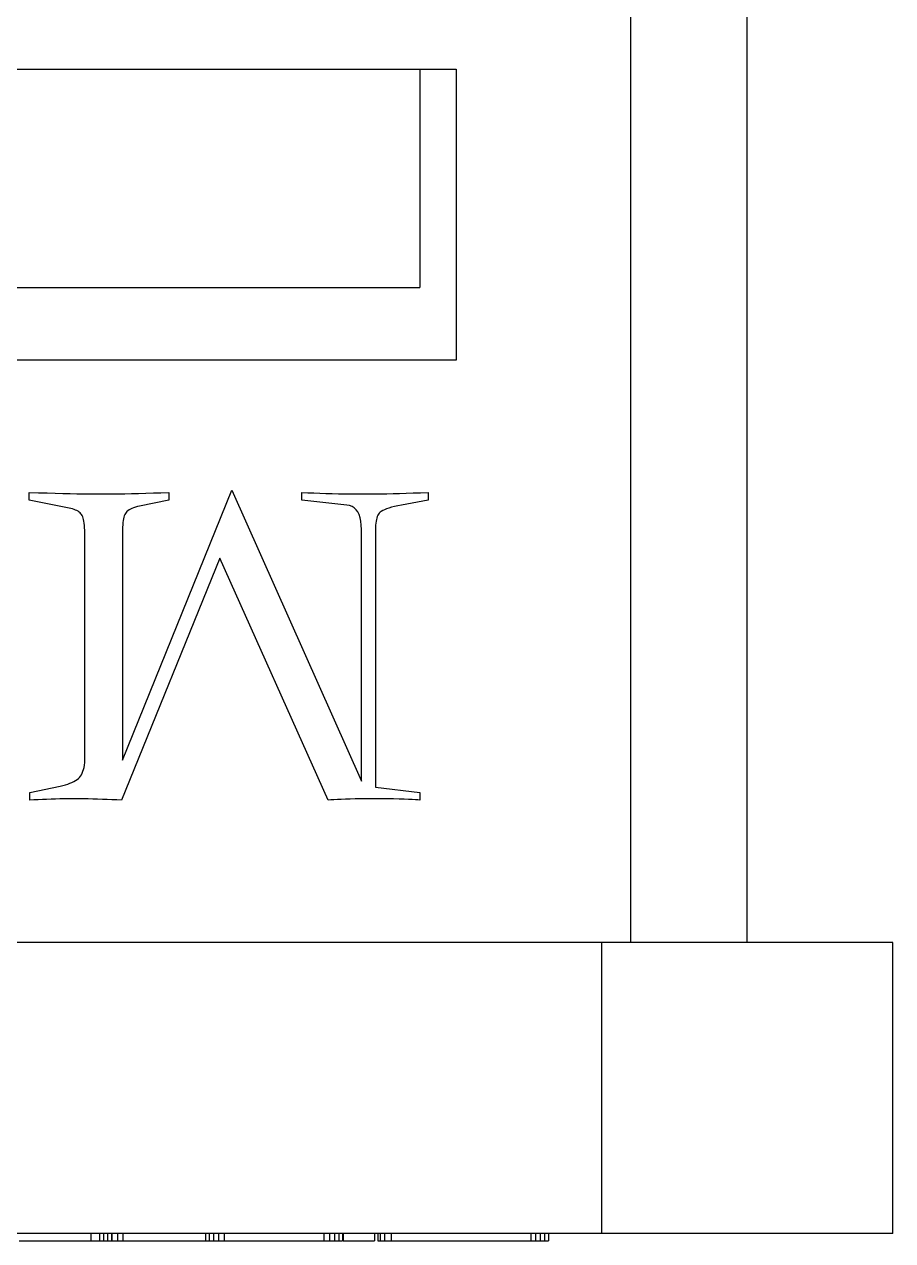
# Model space of a CAD drawing. Header units: millimetres. Extents: x -105 to 105, y -148 to 148.
# Drawn here: x 4.39 to 10.36, y 79.83 to 88.19 of the extents above; entities that cross this region are included whole.
import ezdxf

# ---------------------------------------------------------------- set-up
doc = ezdxf.new("R2010")
doc.units = ezdxf.units.MM
doc.layers.get('0').update_dxf_attribs({"lineweight": 18})

msp = doc.modelspace()

# ---------------------------------------------------------------- linework, layer by layer
at = {"color": 7, "lineweight": 30, "ltscale": 0.1925}
for p, q in [((8.5608, 81.8775), (8.5608, 89.5775)), ((9.3608, 81.8775), (9.3608, 89.5775))]:
    msp.add_line(p, q, dxfattribs=at)
at = {"color": 7, "lineweight": 30, "ltscale": 0.325}
for p, q in [((-5.6392, 87.8775), (7.3608, 87.8775)), ((7.3608, 85.8775), (-5.6392, 85.8775))]:
    msp.add_line(p, q, dxfattribs=at)
at = {"color": 7, "lineweight": 30, "ltscale": 0.0375}
msp.add_line((7.1108, 87.8775), (7.1108, 86.3775), dxfattribs=at)
at = {"color": 7, "lineweight": 30, "ltscale": 0.05}
for p, q in [((7.3608, 87.8775), (7.3608, 85.8775)), ((8.3608, 79.8775), (8.3608, 81.8775)), ((10.3608, 81.8775), (8.3608, 81.8775)), ((10.3608, 79.8775), (10.3608, 81.8775)), ((10.3608, 79.8775), (8.3608, 79.8775))]:
    msp.add_line(p, q, dxfattribs=at)
at = {"color": 7, "lineweight": 30, "ltscale": 0.3125}
msp.add_line((-5.3892, 86.3775), (7.1108, 86.3775), dxfattribs=at)
at = {"color": 7, "lineweight": 30, "ltscale": 0.001341}
for p, q in [((4.4253, 84.9156), (4.4253, 84.9692)), ((5.384, 84.9692), (5.384, 84.9156)), ((6.2992, 84.9156), (6.2992, 84.9692)), ((7.1674, 84.9692), (7.1674, 84.9156)), ((4.4287, 82.854), (4.4287, 82.9076)), ((7.1104, 82.9076), (7.1104, 82.854))]:
    msp.add_line(p, q, dxfattribs=at)
at = {"color": 7, "lineweight": 30, "ltscale": 0.001569}
msp.add_line((4.4253, 84.9692), (4.488, 84.9673), dxfattribs=at)
at = {"color": 7, "lineweight": 30, "ltscale": 0.001486}
msp.add_line((4.488, 84.9673), (4.5475, 84.9656), dxfattribs=at)
at = {"color": 7, "lineweight": 30, "ltscale": 0.001404}
msp.add_line((4.5475, 84.9656), (4.6036, 84.9641), dxfattribs=at)
at = {"color": 7, "lineweight": 30, "ltscale": 0.001322}
msp.add_line((4.6036, 84.9641), (4.6565, 84.9628), dxfattribs=at)
at = {"color": 7, "lineweight": 30, "ltscale": 0.00124}
for p, q in [((4.6565, 84.9628), (4.706, 84.9617)), ((5.8097, 79.8275), (5.8593, 79.8275))]:
    msp.add_line(p, q, dxfattribs=at)
at = {"color": 7, "lineweight": 30, "ltscale": 0.001158}
msp.add_line((4.706, 84.9617), (4.7523, 84.9608), dxfattribs=at)
at = {"color": 7, "lineweight": 30, "ltscale": 0.001075}
msp.add_line((4.7523, 84.9608), (4.7953, 84.9601), dxfattribs=at)
at = {"color": 7, "lineweight": 30, "ltscale": 0.000993236}
msp.add_line((4.7953, 84.9601), (4.8351, 84.9596), dxfattribs=at)
at = {"color": 7, "lineweight": 30, "ltscale": 0.000910982}
msp.add_line((4.8351, 84.9596), (4.8715, 84.9593), dxfattribs=at)
at = {"color": 7, "lineweight": 30, "ltscale": 0.000828747}
msp.add_line((4.8715, 84.9593), (4.9047, 84.9592), dxfattribs=at)
at = {"color": 7, "lineweight": 30, "ltscale": 0.001055}
msp.add_line((4.9047, 84.9592), (4.9469, 84.9593), dxfattribs=at)
at = {"color": 7, "lineweight": 30, "ltscale": 0.001087}
msp.add_line((4.9469, 84.9593), (4.9903, 84.9596), dxfattribs=at)
at = {"color": 7, "lineweight": 30, "ltscale": 0.001119}
for p, q in [((4.9903, 84.9596), (5.0351, 84.9601)), ((6.5955, 84.9601), (6.6403, 84.9596))]:
    msp.add_line(p, q, dxfattribs=at)
at = {"color": 7, "lineweight": 30, "ltscale": 0.001151}
msp.add_line((5.0351, 84.9601), (5.0811, 84.9608), dxfattribs=at)
at = {"color": 7, "lineweight": 30, "ltscale": 0.050079}
msp.add_line((5.0656, 83.1289), (5.8165, 84.986), dxfattribs=at)
at = {"color": 7, "lineweight": 30, "ltscale": 0.001183}
msp.add_line((5.0811, 84.9608), (5.1284, 84.9617), dxfattribs=at)
at = {"color": 7, "lineweight": 30, "ltscale": 0.001215}
msp.add_line((5.1284, 84.9617), (5.177, 84.9628), dxfattribs=at)
at = {"color": 7, "lineweight": 30, "ltscale": 0.001247}
msp.add_line((5.177, 84.9628), (5.2268, 84.9641), dxfattribs=at)
at = {"color": 7, "lineweight": 30, "ltscale": 0.001278}
msp.add_line((5.2268, 84.9641), (5.278, 84.9656), dxfattribs=at)
at = {"color": 7, "lineweight": 30, "ltscale": 0.001311}
msp.add_line((5.278, 84.9656), (5.3304, 84.9673), dxfattribs=at)
at = {"color": 7, "lineweight": 30, "ltscale": 0.001342}
msp.add_line((5.3304, 84.9673), (5.384, 84.9692), dxfattribs=at)
at = {"color": 7, "lineweight": 30, "ltscale": 0.054773}
msp.add_line((5.8165, 84.986), (6.7081, 82.9847), dxfattribs=at)
at = {"color": 7, "lineweight": 30, "ltscale": 0.001014}
msp.add_line((6.2992, 84.9692), (6.3397, 84.9673), dxfattribs=at)
at = {"color": 7, "lineweight": 30, "ltscale": 0.001029}
msp.add_line((6.3397, 84.9673), (6.3808, 84.9656), dxfattribs=at)
at = {"color": 7, "lineweight": 30, "ltscale": 0.001044}
msp.add_line((6.3808, 84.9656), (6.4226, 84.9641), dxfattribs=at)
at = {"color": 7, "lineweight": 30, "ltscale": 0.001059}
msp.add_line((6.4226, 84.9641), (6.4649, 84.9628), dxfattribs=at)
at = {"color": 7, "lineweight": 30, "ltscale": 0.001074}
msp.add_line((6.4649, 84.9628), (6.5079, 84.9617), dxfattribs=at)
at = {"color": 7, "lineweight": 30, "ltscale": 0.001089}
msp.add_line((6.5079, 84.9617), (6.5514, 84.9608), dxfattribs=at)
at = {"color": 7, "lineweight": 30, "ltscale": 0.001104}
msp.add_line((6.5514, 84.9608), (6.5955, 84.9601), dxfattribs=at)
at = {"color": 7, "lineweight": 30, "ltscale": 0.001134}
msp.add_line((6.6403, 84.9596), (6.6856, 84.9593), dxfattribs=at)
at = {"color": 7, "lineweight": 30, "ltscale": 0.001149}
msp.add_line((6.6856, 84.9593), (6.7316, 84.9592), dxfattribs=at)
at = {"color": 7, "lineweight": 30, "ltscale": 0.000878338}
msp.add_line((6.7316, 84.9592), (6.7667, 84.9593), dxfattribs=at)
at = {"color": 7, "lineweight": 30, "ltscale": 0.000925286}
msp.add_line((6.7667, 84.9593), (6.8037, 84.9596), dxfattribs=at)
at = {"color": 7, "lineweight": 30, "ltscale": 0.000972066}
msp.add_line((6.8037, 84.9596), (6.8426, 84.9601), dxfattribs=at)
at = {"color": 7, "lineweight": 30, "ltscale": 0.001019}
msp.add_line((6.8426, 84.9601), (6.8834, 84.9608), dxfattribs=at)
at = {"color": 7, "lineweight": 30, "ltscale": 0.001066}
msp.add_line((6.8834, 84.9608), (6.926, 84.9617), dxfattribs=at)
at = {"color": 7, "lineweight": 30, "ltscale": 0.001113}
msp.add_line((6.926, 84.9617), (6.9706, 84.9628), dxfattribs=at)
at = {"color": 7, "lineweight": 30, "ltscale": 0.00116}
msp.add_line((6.9706, 84.9628), (7.0169, 84.9641), dxfattribs=at)
at = {"color": 7, "lineweight": 30, "ltscale": 0.001207}
msp.add_line((7.0169, 84.9641), (7.0652, 84.9656), dxfattribs=at)
at = {"color": 7, "lineweight": 30, "ltscale": 0.001254}
msp.add_line((7.0652, 84.9656), (7.1154, 84.9673), dxfattribs=at)
at = {"color": 7, "lineweight": 30, "ltscale": 0.001301}
msp.add_line((7.1154, 84.9673), (7.1674, 84.9692), dxfattribs=at)
at = {"color": 7, "lineweight": 30, "ltscale": 0.007264}
msp.add_line((4.7102, 84.8586), (4.4253, 84.9156), dxfattribs=at)
at = {"color": 7, "lineweight": 30, "ltscale": 0.000300181}
msp.add_line((4.7219, 84.8557), (4.7102, 84.8586), dxfattribs=at)
at = {"color": 7, "lineweight": 30, "ltscale": 0.000282776}
msp.add_line((4.7327, 84.8524), (4.7219, 84.8557), dxfattribs=at)
at = {"color": 7, "lineweight": 30, "ltscale": 0.000266503}
msp.add_line((4.7427, 84.8486), (4.7327, 84.8524), dxfattribs=at)
at = {"color": 7, "lineweight": 30, "ltscale": 0.00025159}
msp.add_line((4.7518, 84.8444), (4.7427, 84.8486), dxfattribs=at)
at = {"color": 7, "lineweight": 30, "ltscale": 0.000237651}
msp.add_line((4.7601, 84.8398), (4.7518, 84.8444), dxfattribs=at)
at = {"color": 7, "lineweight": 30, "ltscale": 0.000225914}
msp.add_line((5.1029, 84.8437), (5.096, 84.8378), dxfattribs=at)
at = {"color": 7, "lineweight": 30, "ltscale": 0.000243531}
msp.add_line((5.1109, 84.8492), (5.1029, 84.8437), dxfattribs=at)
at = {"color": 7, "lineweight": 30, "ltscale": 0.000263004}
msp.add_line((5.12, 84.8544), (5.1109, 84.8492), dxfattribs=at)
at = {"color": 7, "lineweight": 30, "ltscale": 0.000284463}
msp.add_line((5.1303, 84.8593), (5.12, 84.8544), dxfattribs=at)
at = {"color": 7, "lineweight": 30, "ltscale": 0.000307471}
msp.add_line((5.1418, 84.8638), (5.1303, 84.8593), dxfattribs=at)
at = {"color": 7, "lineweight": 30, "ltscale": 0.000331193}
msp.add_line((5.1543, 84.868), (5.1418, 84.8638), dxfattribs=at)
at = {"color": 7, "lineweight": 30, "ltscale": 0.000356028}
msp.add_line((5.168, 84.8719), (5.1543, 84.868), dxfattribs=at)
at = {"color": 7, "lineweight": 30, "ltscale": 0.000381672}
msp.add_line((5.1829, 84.8754), (5.168, 84.8719), dxfattribs=at)
at = {"color": 7, "lineweight": 30, "ltscale": 0.005128}
msp.add_line((5.384, 84.9156), (5.1829, 84.8754), dxfattribs=at)
at = {"color": 7, "lineweight": 30, "ltscale": 0.007755}
msp.add_line((6.6076, 84.8821), (6.2992, 84.9156), dxfattribs=at)
at = {"color": 7, "lineweight": 30, "ltscale": 0.000485677}
msp.add_line((6.6267, 84.8786), (6.6076, 84.8821), dxfattribs=at)
at = {"color": 7, "lineweight": 30, "ltscale": 0.000456567}
msp.add_line((6.6438, 84.8722), (6.6267, 84.8786), dxfattribs=at)
at = {"color": 7, "lineweight": 30, "ltscale": 0.000444268}
msp.add_line((6.6589, 84.8628), (6.6438, 84.8722), dxfattribs=at)
at = {"color": 7, "lineweight": 30, "ltscale": 0.000449303}
msp.add_line((6.6719, 84.8504), (6.6589, 84.8628), dxfattribs=at)
at = {"color": 7, "lineweight": 30, "ltscale": 0.000471795}
msp.add_line((6.683, 84.8351), (6.6719, 84.8504), dxfattribs=at)
at = {"color": 7, "lineweight": 30, "ltscale": 0.00029392}
msp.add_line((6.8548, 84.8451), (6.8446, 84.8392), dxfattribs=at)
at = {"color": 7, "lineweight": 30, "ltscale": 0.000337173}
msp.add_line((6.867, 84.8509), (6.8548, 84.8451), dxfattribs=at)
at = {"color": 7, "lineweight": 30, "ltscale": 0.000382596}
msp.add_line((6.8812, 84.8565), (6.867, 84.8509), dxfattribs=at)
at = {"color": 7, "lineweight": 30, "ltscale": 0.000428845}
msp.add_line((6.8975, 84.862), (6.8812, 84.8565), dxfattribs=at)
at = {"color": 7, "lineweight": 30, "ltscale": 0.000476595}
msp.add_line((6.9158, 84.8672), (6.8975, 84.862), dxfattribs=at)
at = {"color": 7, "lineweight": 30, "ltscale": 0.000525051}
msp.add_line((6.9362, 84.8724), (6.9158, 84.8672), dxfattribs=at)
at = {"color": 7, "lineweight": 30, "ltscale": 0.000573702}
msp.add_line((6.9586, 84.8773), (6.9362, 84.8724), dxfattribs=at)
at = {"color": 7, "lineweight": 30, "ltscale": 0.000622857}
msp.add_line((6.983, 84.8821), (6.9586, 84.8773), dxfattribs=at)
at = {"color": 7, "lineweight": 30, "ltscale": 0.004685}
msp.add_line((7.1674, 84.9156), (6.983, 84.8821), dxfattribs=at)
at = {"color": 7, "lineweight": 30, "ltscale": 0.000225419}
msp.add_line((4.7676, 84.8347), (4.7601, 84.8398), dxfattribs=at)
at = {"color": 7, "lineweight": 30, "ltscale": 0.000215736}
msp.add_line((4.7742, 84.8292), (4.7676, 84.8347), dxfattribs=at)
at = {"color": 7, "lineweight": 30, "ltscale": 0.000207181}
msp.add_line((4.78, 84.8232), (4.7742, 84.8292), dxfattribs=at)
at = {"color": 7, "lineweight": 30, "ltscale": 0.000201897}
msp.add_line((4.7849, 84.8168), (4.78, 84.8232), dxfattribs=at)
at = {"color": 7, "lineweight": 30, "ltscale": 0.000199111}
msp.add_line((4.789, 84.81), (4.7849, 84.8168), dxfattribs=at)
at = {"color": 7, "lineweight": 30, "ltscale": 0.000212123}
msp.add_line((4.7925, 84.8023), (4.789, 84.81), dxfattribs=at)
at = {"color": 7, "lineweight": 30, "ltscale": 0.000240672}
msp.add_line((4.7957, 84.7932), (4.7925, 84.8023), dxfattribs=at)
at = {"color": 7, "lineweight": 30, "ltscale": 0.000270828}
msp.add_line((4.7984, 84.7827), (4.7957, 84.7932), dxfattribs=at)
at = {"color": 7, "lineweight": 30, "ltscale": 0.000302205}
msp.add_line((4.8008, 84.7709), (4.7984, 84.7827), dxfattribs=at)
at = {"color": 7, "lineweight": 30, "ltscale": 0.000334603}
msp.add_line((4.8028, 84.7576), (4.8008, 84.7709), dxfattribs=at)
at = {"color": 7, "lineweight": 30, "ltscale": 0.000367216}
msp.add_line((4.8045, 84.743), (4.8028, 84.7576), dxfattribs=at)
at = {"color": 7, "lineweight": 30, "ltscale": 0.000376244}
msp.add_line((5.0688, 84.7619), (5.0674, 84.747), dxfattribs=at)
at = {"color": 7, "lineweight": 30, "ltscale": 0.000345719}
msp.add_line((5.0706, 84.7756), (5.0688, 84.7619), dxfattribs=at)
at = {"color": 7, "lineweight": 30, "ltscale": 0.00031578}
msp.add_line((5.0728, 84.7881), (5.0706, 84.7756), dxfattribs=at)
at = {"color": 7, "lineweight": 30, "ltscale": 0.000286797}
msp.add_line((5.0754, 84.7993), (5.0728, 84.7881), dxfattribs=at)
at = {"color": 7, "lineweight": 30, "ltscale": 0.000258236}
msp.add_line((5.0784, 84.8091), (5.0754, 84.7993), dxfattribs=at)
at = {"color": 7, "lineweight": 30, "ltscale": 0.000231744}
msp.add_line((5.0819, 84.8177), (5.0784, 84.8091), dxfattribs=at)
at = {"color": 7, "lineweight": 30, "ltscale": 0.000207048}
msp.add_line((5.0857, 84.8251), (5.0819, 84.8177), dxfattribs=at)
at = {"color": 7, "lineweight": 30, "ltscale": 0.000199758}
msp.add_line((5.0903, 84.8316), (5.0857, 84.8251), dxfattribs=at)
at = {"color": 7, "lineweight": 30, "ltscale": 0.000210962}
msp.add_line((5.096, 84.8378), (5.0903, 84.8316), dxfattribs=at)
at = {"color": 7, "lineweight": 30, "ltscale": 0.000508897}
msp.add_line((6.692, 84.8169), (6.683, 84.8351), dxfattribs=at)
at = {"color": 7, "lineweight": 30, "ltscale": 0.000558161}
msp.add_line((6.6991, 84.7957), (6.692, 84.8169), dxfattribs=at)
at = {"color": 7, "lineweight": 30, "ltscale": 0.000616436}
msp.add_line((6.7041, 84.7716), (6.6991, 84.7957), dxfattribs=at)
at = {"color": 7, "lineweight": 30, "ltscale": 0.000681308}
msp.add_line((6.7071, 84.7445), (6.7041, 84.7716), dxfattribs=at)
at = {"color": 7, "lineweight": 30, "ltscale": 0.000342863}
msp.add_line((6.8076, 84.7584), (6.8064, 84.7447), dxfattribs=at)
at = {"color": 7, "lineweight": 30, "ltscale": 0.000320238}
msp.add_line((6.8094, 84.7711), (6.8076, 84.7584), dxfattribs=at)
at = {"color": 7, "lineweight": 30, "ltscale": 0.000298359}
msp.add_line((6.8116, 84.7828), (6.8094, 84.7711), dxfattribs=at)
at = {"color": 7, "lineweight": 30, "ltscale": 0.000277336}
msp.add_line((6.8144, 84.7935), (6.8116, 84.7828), dxfattribs=at)
at = {"color": 7, "lineweight": 30, "ltscale": 0.000257608}
msp.add_line((6.8177, 84.8033), (6.8144, 84.7935), dxfattribs=at)
at = {"color": 7, "lineweight": 30, "ltscale": 0.000239252}
msp.add_line((6.8214, 84.8121), (6.8177, 84.8033), dxfattribs=at)
at = {"color": 7, "lineweight": 30, "ltscale": 0.000223037}
msp.add_line((6.8257, 84.8199), (6.8214, 84.8121), dxfattribs=at)
at = {"color": 7, "lineweight": 30, "ltscale": 0.000208946}
msp.add_line((6.8305, 84.8268), (6.8257, 84.8199), dxfattribs=at)
at = {"color": 7, "lineweight": 30, "ltscale": 0.000217987}
msp.add_line((6.8365, 84.833), (6.8305, 84.8268), dxfattribs=at)
at = {"color": 7, "lineweight": 30, "ltscale": 0.000253679}
msp.add_line((6.8446, 84.8392), (6.8365, 84.833), dxfattribs=at)
at = {"color": 7, "lineweight": 30, "ltscale": 0.000400713}
msp.add_line((4.8058, 84.7271), (4.8045, 84.743), dxfattribs=at)
at = {"color": 7, "lineweight": 30, "ltscale": 0.000434335}
msp.add_line((4.8067, 84.7097), (4.8058, 84.7271), dxfattribs=at)
at = {"color": 7, "lineweight": 30, "ltscale": 0.00046808}
msp.add_line((4.8073, 84.691), (4.8067, 84.7097), dxfattribs=at)
at = {"color": 7, "lineweight": 30, "ltscale": 0.000502416}
msp.add_line((4.8074, 84.6709), (4.8073, 84.691), dxfattribs=at)
at = {"color": 7, "lineweight": 30, "ltscale": 0.00047019}
msp.add_line((5.0658, 84.7132), (5.0656, 84.6944), dxfattribs=at)
at = {"color": 7, "lineweight": 30, "ltscale": 0.039137}
msp.add_line((5.0656, 84.6944), (5.0656, 83.1289), dxfattribs=at)
at = {"color": 7, "lineweight": 30, "ltscale": 0.000438568}
msp.add_line((5.0664, 84.7307), (5.0658, 84.7132), dxfattribs=at)
at = {"color": 7, "lineweight": 30, "ltscale": 0.000407235}
msp.add_line((5.0674, 84.747), (5.0664, 84.7307), dxfattribs=at)
at = {"color": 7, "lineweight": 30, "ltscale": 0.000751154}
msp.add_line((6.7081, 84.7145), (6.7071, 84.7445), dxfattribs=at)
at = {"color": 7, "lineweight": 30, "ltscale": 0.043243}
msp.add_line((6.7081, 82.9847), (6.7081, 84.7145), dxfattribs=at)
at = {"color": 7, "lineweight": 30, "ltscale": 0.000390104}
msp.add_line((6.8056, 84.7301), (6.8054, 84.7145), dxfattribs=at)
at = {"color": 7, "lineweight": 30, "ltscale": 0.044249}
msp.add_line((6.8054, 84.7145), (6.8054, 82.9445), dxfattribs=at)
at = {"color": 7, "lineweight": 30, "ltscale": 0.000366307}
msp.add_line((6.8064, 84.7447), (6.8056, 84.7301), dxfattribs=at)
at = {"color": 7, "lineweight": 30, "ltscale": 0.038047}
msp.add_line((4.8074, 83.149), (4.8074, 84.6709), dxfattribs=at)
at = {"color": 7, "lineweight": 30, "ltscale": 0.044882}
msp.add_line((5.736, 84.5167), (5.0589, 82.854), dxfattribs=at)
at = {"color": 7, "lineweight": 30, "ltscale": 0.045541}
msp.add_line((6.4802, 82.854), (5.736, 84.5167), dxfattribs=at)
at = {"color": 7, "lineweight": 30, "ltscale": 0.000391581}
msp.add_line((4.8016, 83.0803), (4.8041, 83.0958), dxfattribs=at)
at = {"color": 7, "lineweight": 30, "ltscale": 0.000417408}
msp.add_line((4.8041, 83.0958), (4.806, 83.1124), dxfattribs=at)
at = {"color": 7, "lineweight": 30, "ltscale": 0.00044413}
msp.add_line((4.806, 83.1124), (4.8071, 83.1301), dxfattribs=at)
at = {"color": 7, "lineweight": 30, "ltscale": 0.000471967}
msp.add_line((4.8071, 83.1301), (4.8074, 83.149), dxfattribs=at)
at = {"color": 7, "lineweight": 30, "ltscale": 0.0002955}
msp.add_line((4.7534, 82.9963), (4.7626, 83.0037), dxfattribs=at)
at = {"color": 7, "lineweight": 30, "ltscale": 0.000279864}
msp.add_line((4.7626, 83.0037), (4.7706, 83.0116), dxfattribs=at)
at = {"color": 7, "lineweight": 30, "ltscale": 0.000277542}
msp.add_line((4.7706, 83.0116), (4.7776, 83.0202), dxfattribs=at)
at = {"color": 7, "lineweight": 30, "ltscale": 0.000289827}
msp.add_line((4.7776, 83.0202), (4.7839, 83.0299), dxfattribs=at)
at = {"color": 7, "lineweight": 30, "ltscale": 0.000305462}
msp.add_line((4.7839, 83.0299), (4.7894, 83.0408), dxfattribs=at)
at = {"color": 7, "lineweight": 30, "ltscale": 0.000323939}
msp.add_line((4.7894, 83.0408), (4.7942, 83.0529), dxfattribs=at)
at = {"color": 7, "lineweight": 30, "ltscale": 0.000344492}
msp.add_line((4.7942, 83.0529), (4.7982, 83.066), dxfattribs=at)
at = {"color": 7, "lineweight": 30, "ltscale": 0.000367498}
msp.add_line((4.7982, 83.066), (4.8016, 83.0803), dxfattribs=at)
at = {"color": 7, "lineweight": 30, "ltscale": 0.005309}
msp.add_line((4.4287, 82.9076), (4.6365, 82.9512), dxfattribs=at)
at = {"color": 7, "lineweight": 30, "ltscale": 0.000482592}
msp.add_line((4.6365, 82.9512), (4.6553, 82.9554), dxfattribs=at)
at = {"color": 7, "lineweight": 30, "ltscale": 0.000455875}
msp.add_line((4.6553, 82.9554), (4.673, 82.9601), dxfattribs=at)
at = {"color": 7, "lineweight": 30, "ltscale": 0.000429332}
msp.add_line((4.673, 82.9601), (4.6894, 82.9651), dxfattribs=at)
at = {"color": 7, "lineweight": 30, "ltscale": 0.000403959}
msp.add_line((4.6894, 82.9651), (4.7046, 82.9705), dxfattribs=at)
at = {"color": 7, "lineweight": 30, "ltscale": 0.000379548}
msp.add_line((4.7046, 82.9705), (4.7186, 82.9764), dxfattribs=at)
at = {"color": 7, "lineweight": 30, "ltscale": 0.000355973}
msp.add_line((4.7186, 82.9764), (4.7314, 82.9826), dxfattribs=at)
at = {"color": 7, "lineweight": 30, "ltscale": 0.000334047}
msp.add_line((4.7314, 82.9826), (4.743, 82.9892), dxfattribs=at)
at = {"color": 7, "lineweight": 30, "ltscale": 0.000313814}
msp.add_line((4.743, 82.9892), (4.7534, 82.9963), dxfattribs=at)
at = {"color": 7, "lineweight": 30, "ltscale": 0.007682}
msp.add_line((6.8054, 82.9445), (7.1104, 82.9076), dxfattribs=at)
at = {"color": 7, "lineweight": 30, "ltscale": 0.000710373}
msp.add_line((4.457, 82.8559), (4.4287, 82.854), dxfattribs=at)
at = {"color": 7, "lineweight": 30, "ltscale": 0.000720339}
msp.add_line((4.4858, 82.8576), (4.457, 82.8559), dxfattribs=at)
at = {"color": 7, "lineweight": 30, "ltscale": 0.000730157}
msp.add_line((4.5149, 82.8591), (4.4858, 82.8576), dxfattribs=at)
at = {"color": 7, "lineweight": 30, "ltscale": 0.000739817}
msp.add_line((4.5445, 82.8604), (4.5149, 82.8591), dxfattribs=at)
at = {"color": 7, "lineweight": 30, "ltscale": 0.000749914}
msp.add_line((4.5745, 82.8616), (4.5445, 82.8604), dxfattribs=at)
at = {"color": 7, "lineweight": 30, "ltscale": 0.000759458}
msp.add_line((4.6048, 82.8625), (4.5745, 82.8616), dxfattribs=at)
at = {"color": 7, "lineweight": 30, "ltscale": 0.000769624}
msp.add_line((4.6356, 82.8632), (4.6048, 82.8625), dxfattribs=at)
at = {"color": 7, "lineweight": 30, "ltscale": 0.000779444}
msp.add_line((4.6668, 82.8637), (4.6356, 82.8632), dxfattribs=at)
at = {"color": 7, "lineweight": 30, "ltscale": 0.000789488}
msp.add_line((4.6984, 82.864), (4.6668, 82.8637), dxfattribs=at)
at = {"color": 7, "lineweight": 30, "ltscale": 0.000799564}
msp.add_line((4.7304, 82.8641), (4.6984, 82.864), dxfattribs=at)
at = {"color": 7, "lineweight": 30, "ltscale": 0.000821308}
msp.add_line((4.7632, 82.864), (4.7304, 82.8641), dxfattribs=at)
at = {"color": 7, "lineweight": 30, "ltscale": 0.00082134}
msp.add_line((4.7961, 82.8637), (4.7632, 82.864), dxfattribs=at)
at = {"color": 7, "lineweight": 30, "ltscale": 0.000821401}
msp.add_line((4.8289, 82.8632), (4.7961, 82.8637), dxfattribs=at)
at = {"color": 7, "lineweight": 30, "ltscale": 0.000821301}
msp.add_line((4.8618, 82.8625), (4.8289, 82.8632), dxfattribs=at)
at = {"color": 7, "lineweight": 30, "ltscale": 0.000821613}
msp.add_line((4.8946, 82.8616), (4.8618, 82.8625), dxfattribs=at)
at = {"color": 7, "lineweight": 30, "ltscale": 0.000821776}
msp.add_line((4.9275, 82.8604), (4.8946, 82.8616), dxfattribs=at)
at = {"color": 7, "lineweight": 30, "ltscale": 0.000821952}
msp.add_line((4.9603, 82.8591), (4.9275, 82.8604), dxfattribs=at)
at = {"color": 7, "lineweight": 30, "ltscale": 0.000821982}
msp.add_line((4.9932, 82.8576), (4.9603, 82.8591), dxfattribs=at)
at = {"color": 7, "lineweight": 30, "ltscale": 0.000822415}
msp.add_line((5.026, 82.8559), (4.9932, 82.8576), dxfattribs=at)
at = {"color": 7, "lineweight": 30, "ltscale": 0.000822687}
msp.add_line((5.0589, 82.854), (5.026, 82.8559), dxfattribs=at)
at = {"color": 7, "lineweight": 30, "ltscale": 0.000456636}
msp.add_line((6.4984, 82.8559), (6.4802, 82.854), dxfattribs=at)
at = {"color": 7, "lineweight": 30, "ltscale": 0.000526448}
msp.add_line((6.5193, 82.8576), (6.4984, 82.8559), dxfattribs=at)
at = {"color": 7, "lineweight": 30, "ltscale": 0.0005961}
msp.add_line((6.5431, 82.8591), (6.5193, 82.8576), dxfattribs=at)
at = {"color": 7, "lineweight": 30, "ltscale": 0.000666273}
msp.add_line((6.5698, 82.8604), (6.5431, 82.8591), dxfattribs=at)
at = {"color": 7, "lineweight": 30, "ltscale": 0.000736382}
msp.add_line((6.5992, 82.8616), (6.5698, 82.8604), dxfattribs=at)
at = {"color": 7, "lineweight": 30, "ltscale": 0.00080636}
msp.add_line((6.6314, 82.8625), (6.5992, 82.8616), dxfattribs=at)
at = {"color": 7, "lineweight": 30, "ltscale": 0.000876984}
msp.add_line((6.6665, 82.8632), (6.6314, 82.8625), dxfattribs=at)
at = {"color": 7, "lineweight": 30, "ltscale": 0.000947082}
msp.add_line((6.7044, 82.8637), (6.6665, 82.8632), dxfattribs=at)
at = {"color": 7, "lineweight": 30, "ltscale": 0.001017}
msp.add_line((6.7451, 82.864), (6.7044, 82.8637), dxfattribs=at)
at = {"color": 7, "lineweight": 30, "ltscale": 0.001088}
msp.add_line((6.7886, 82.8641), (6.7451, 82.864), dxfattribs=at)
at = {"color": 7, "lineweight": 30, "ltscale": 0.001272}
msp.add_line((6.8395, 82.864), (6.7886, 82.8641), dxfattribs=at)
at = {"color": 7, "lineweight": 30, "ltscale": 0.001168}
msp.add_line((6.8862, 82.8637), (6.8395, 82.864), dxfattribs=at)
at = {"color": 7, "lineweight": 30, "ltscale": 0.001064}
msp.add_line((6.9288, 82.8632), (6.8862, 82.8637), dxfattribs=at)
at = {"color": 7, "lineweight": 30, "ltscale": 0.00096051}
msp.add_line((6.9672, 82.8625), (6.9288, 82.8632), dxfattribs=at)
at = {"color": 7, "lineweight": 30, "ltscale": 0.000856886}
msp.add_line((7.0015, 82.8616), (6.9672, 82.8625), dxfattribs=at)
at = {"color": 7, "lineweight": 30, "ltscale": 0.000752964}
msp.add_line((7.0316, 82.8604), (7.0015, 82.8616), dxfattribs=at)
at = {"color": 7, "lineweight": 30, "ltscale": 0.000649509}
msp.add_line((7.0575, 82.8591), (7.0316, 82.8604), dxfattribs=at)
at = {"color": 7, "lineweight": 30, "ltscale": 0.000546046}
msp.add_line((7.0793, 82.8576), (7.0575, 82.8591), dxfattribs=at)
at = {"color": 7, "lineweight": 30, "ltscale": 0.000443044}
msp.add_line((7.0969, 82.8559), (7.0793, 82.8576), dxfattribs=at)
at = {"color": 7, "lineweight": 30, "ltscale": 0.000340196}
msp.add_line((7.1104, 82.854), (7.0969, 82.8559), dxfattribs=at)
at = {"color": 7, "lineweight": 30, "ltscale": 0.375}
for p, q in [((8.3608, 81.8775), (-6.6392, 81.8775)), ((8.3608, 79.8775), (-6.6392, 79.8775))]:
    msp.add_line(p, q, dxfattribs=at)
at = {"color": 7, "lineweight": 30, "ltscale": 0.002505}
msp.add_line((4.3567, 79.8275), (4.4569, 79.8275), dxfattribs=at)
at = {"color": 7, "lineweight": 30, "ltscale": 0.002808}
msp.add_line((4.4569, 79.8275), (4.5692, 79.8275), dxfattribs=at)
at = {"color": 7, "lineweight": 30, "ltscale": 0.003111}
msp.add_line((4.5692, 79.8275), (4.6937, 79.8275), dxfattribs=at)
at = {"color": 7, "lineweight": 30, "ltscale": 0.000804329}
msp.add_line((4.6937, 79.8275), (4.7259, 79.8275), dxfattribs=at)
at = {"color": 7, "lineweight": 30, "ltscale": 0.000790787}
msp.add_line((4.7259, 79.8275), (4.7575, 79.8275), dxfattribs=at)
at = {"color": 7, "lineweight": 30, "ltscale": 0.000777054}
msp.add_line((4.7575, 79.8275), (4.7886, 79.8275), dxfattribs=at)
at = {"color": 7, "lineweight": 30, "ltscale": 0.000763512}
msp.add_line((4.7886, 79.8275), (4.8191, 79.8275), dxfattribs=at)
at = {"color": 7, "lineweight": 30, "ltscale": 0.000750351}
msp.add_line((4.8191, 79.8275), (4.8491, 79.8275), dxfattribs=at)
at = {"color": 7, "lineweight": 30, "ltscale": 0.00125}
for p, q in [((4.8491, 79.8775), (4.8491, 79.8275)), ((4.9075, 79.8775), (4.9075, 79.8275)), ((4.9359, 79.8775), (4.9359, 79.8275)), ((4.9638, 79.8775), (4.9638, 79.8275)), ((4.9911, 79.8775), (4.9911, 79.8275)), ((4.9931, 79.8775), (4.9931, 79.8275)), ((5.0306, 79.8775), (5.0306, 79.8275)), ((5.0683, 79.8775), (5.0683, 79.8275)), ((5.636, 79.8775), (5.636, 79.8275)), ((5.6608, 79.8775), (5.6608, 79.8275)), ((5.6906, 79.8775), (5.6906, 79.8275)), ((5.7254, 79.8775), (5.7254, 79.8275)), ((5.7651, 79.8775), (5.7651, 79.8275)), ((6.4491, 79.8775), (6.4491, 79.8275)), ((6.4888, 79.8775), (6.4888, 79.8275)), ((6.5235, 79.8775), (6.5235, 79.8275)), ((6.5534, 79.8775), (6.5534, 79.8275)), ((6.5782, 79.8775), (6.5782, 79.8275)), ((6.5822, 79.8775), (6.5822, 79.8275)), ((6.7983, 79.8775), (6.7983, 79.8275)), ((6.8215, 79.8775), (6.8215, 79.8275)), ((6.8373, 79.8775), (6.8373, 79.8275)), ((6.8675, 79.8775), (6.8675, 79.8275)), ((6.9123, 79.8775), (6.9123, 79.8275)), ((7.8725, 79.8775), (7.8725, 79.8275)), ((7.906, 79.8775), (7.906, 79.8275)), ((7.9377, 79.8775), (7.9377, 79.8275)), ((7.9675, 79.8775), (7.9675, 79.8275)), ((7.9955, 79.8775), (7.9955, 79.8275))]:
    msp.add_line(p, q, dxfattribs=at)
at = {"color": 7, "lineweight": 30, "ltscale": 0.000736427}
msp.add_line((4.8491, 79.8275), (4.8786, 79.8275), dxfattribs=at)
at = {"color": 7, "lineweight": 30, "ltscale": 0.000723457}
msp.add_line((4.8786, 79.8275), (4.9075, 79.8275), dxfattribs=at)
at = {"color": 7, "lineweight": 30, "ltscale": 0.000709343}
msp.add_line((4.9075, 79.8275), (4.9359, 79.8275), dxfattribs=at)
at = {"color": 7, "lineweight": 30, "ltscale": 0.000696182}
msp.add_line((4.9359, 79.8275), (4.9638, 79.8275), dxfattribs=at)
at = {"color": 7, "lineweight": 30, "ltscale": 0.000682449}
msp.add_line((4.9638, 79.8275), (4.9911, 79.8275), dxfattribs=at)
at = {"color": 7, "lineweight": 30, "ltscale": 0.000937271}
msp.add_line((4.9931, 79.8275), (5.0306, 79.8275), dxfattribs=at)
at = {"color": 7, "lineweight": 30, "ltscale": 0.000943184}
msp.add_line((5.0306, 79.8275), (5.0683, 79.8275), dxfattribs=at)
at = {"color": 7, "lineweight": 30, "ltscale": 0.014192}
msp.add_line((5.0683, 79.8275), (5.636, 79.8275), dxfattribs=at)
at = {"color": 7, "lineweight": 30, "ltscale": 0.000621796}
msp.add_line((5.636, 79.8275), (5.6608, 79.8275), dxfattribs=at)
at = {"color": 7, "lineweight": 30, "ltscale": 0.000745392}
for p, q in [((5.6608, 79.8275), (5.6906, 79.8275)), ((6.5235, 79.8275), (6.5534, 79.8275))]:
    msp.add_line(p, q, dxfattribs=at)
at = {"color": 7, "lineweight": 30, "ltscale": 0.000868797}
for p, q in [((5.6906, 79.8275), (5.7254, 79.8275)), ((6.4888, 79.8275), (6.5235, 79.8275))]:
    msp.add_line(p, q, dxfattribs=at)
at = {"color": 7, "lineweight": 30, "ltscale": 0.000992393}
msp.add_line((5.7254, 79.8275), (5.7651, 79.8275), dxfattribs=at)
at = {"color": 7, "lineweight": 30, "ltscale": 0.001116}
for p, q in [((5.7651, 79.8275), (5.8097, 79.8275)), ((6.4044, 79.8275), (6.4491, 79.8275)), ((7.6325, 79.8275), (7.6771, 79.8275))]:
    msp.add_line(p, q, dxfattribs=at)
at = {"color": 7, "lineweight": 30, "ltscale": 0.001363}
for p, q in [((5.8593, 79.8275), (5.9138, 79.8275)), ((6.3003, 79.8275), (6.3549, 79.8275))]:
    msp.add_line(p, q, dxfattribs=at)
at = {"color": 7, "lineweight": 30, "ltscale": 0.001487}
for p, q in [((5.9138, 79.8275), (5.9733, 79.8275)), ((6.2409, 79.8275), (6.3003, 79.8275))]:
    msp.add_line(p, q, dxfattribs=at)
at = {"color": 7, "lineweight": 30, "ltscale": 0.00161}
msp.add_line((5.9733, 79.8275), (6.0377, 79.8275), dxfattribs=at)
at = {"color": 7, "lineweight": 30, "ltscale": 0.001734}
for p, q in [((6.0377, 79.8275), (6.1071, 79.8275)), ((6.1071, 79.8275), (6.1764, 79.8275))]:
    msp.add_line(p, q, dxfattribs=at)
at = {"color": 7, "lineweight": 30, "ltscale": 0.001611}
msp.add_line((6.1764, 79.8275), (6.2409, 79.8275), dxfattribs=at)
at = {"color": 7, "lineweight": 30, "ltscale": 0.001239}
msp.add_line((6.3549, 79.8275), (6.4044, 79.8275), dxfattribs=at)
at = {"color": 7, "lineweight": 30, "ltscale": 0.000992584}
msp.add_line((6.4491, 79.8275), (6.4888, 79.8275), dxfattribs=at)
at = {"color": 7, "lineweight": 30, "ltscale": 0.000621605}
msp.add_line((6.5534, 79.8275), (6.5782, 79.8275), dxfattribs=at)
at = {"color": 7, "lineweight": 30, "ltscale": 0.000383759}
msp.add_line((6.5822, 79.8275), (6.5975, 79.8275), dxfattribs=at)
at = {"color": 7, "lineweight": 30, "ltscale": 0.00502}
msp.add_line((6.5975, 79.8275), (6.7983, 79.8275), dxfattribs=at)
at = {"color": 7, "lineweight": 30, "ltscale": 0.000393867}
msp.add_line((6.8215, 79.8275), (6.8373, 79.8275), dxfattribs=at)
at = {"color": 7, "lineweight": 30, "ltscale": 0.000756836}
msp.add_line((6.8373, 79.8275), (6.8675, 79.8275), dxfattribs=at)
at = {"color": 7, "lineweight": 30, "ltscale": 0.00112}
msp.add_line((6.8675, 79.8275), (6.9123, 79.8275), dxfattribs=at)
at = {"color": 7, "lineweight": 30, "ltscale": 0.001483}
msp.add_line((6.9123, 79.8275), (6.9716, 79.8275), dxfattribs=at)
at = {"color": 7, "lineweight": 30, "ltscale": 0.001846}
msp.add_line((6.9716, 79.8275), (7.0455, 79.8275), dxfattribs=at)
at = {"color": 7, "lineweight": 30, "ltscale": 0.002209}
msp.add_line((7.0455, 79.8275), (7.1338, 79.8275), dxfattribs=at)
at = {"color": 7, "lineweight": 30, "ltscale": 0.002572}
msp.add_line((7.1338, 79.8275), (7.2367, 79.8275), dxfattribs=at)
at = {"color": 7, "lineweight": 30, "ltscale": 0.002935}
msp.add_line((7.2367, 79.8275), (7.3541, 79.8275), dxfattribs=at)
at = {"color": 7, "lineweight": 30, "ltscale": 0.003298}
msp.add_line((7.3541, 79.8275), (7.486, 79.8275), dxfattribs=at)
at = {"color": 7, "lineweight": 30, "ltscale": 0.003661}
msp.add_line((7.486, 79.8275), (7.6325, 79.8275), dxfattribs=at)
at = {"color": 7, "lineweight": 30, "ltscale": 0.00107}
msp.add_line((7.6771, 79.8275), (7.7199, 79.8275), dxfattribs=at)
at = {"color": 7, "lineweight": 30, "ltscale": 0.001023}
msp.add_line((7.7199, 79.8275), (7.7608, 79.8275), dxfattribs=at)
at = {"color": 7, "lineweight": 30, "ltscale": 0.000976944}
msp.add_line((7.7608, 79.8275), (7.7999, 79.8275), dxfattribs=at)
at = {"color": 7, "lineweight": 30, "ltscale": 0.000930595}
msp.add_line((7.7999, 79.8275), (7.8371, 79.8275), dxfattribs=at)
at = {"color": 7, "lineweight": 30, "ltscale": 0.000884628}
msp.add_line((7.8371, 79.8275), (7.8725, 79.8275), dxfattribs=at)
at = {"color": 7, "lineweight": 30, "ltscale": 0.000837708}
msp.add_line((7.8725, 79.8275), (7.906, 79.8275), dxfattribs=at)
at = {"color": 7, "lineweight": 30, "ltscale": 0.000791931}
msp.add_line((7.906, 79.8275), (7.9377, 79.8275), dxfattribs=at)
at = {"color": 7, "lineweight": 30, "ltscale": 0.00074501}
msp.add_line((7.9377, 79.8275), (7.9675, 79.8275), dxfattribs=at)
at = {"color": 7, "lineweight": 30, "ltscale": 0.000699043}
msp.add_line((7.9675, 79.8275), (7.9955, 79.8275), dxfattribs=at)

doc.saveas('drawing.dxf')
